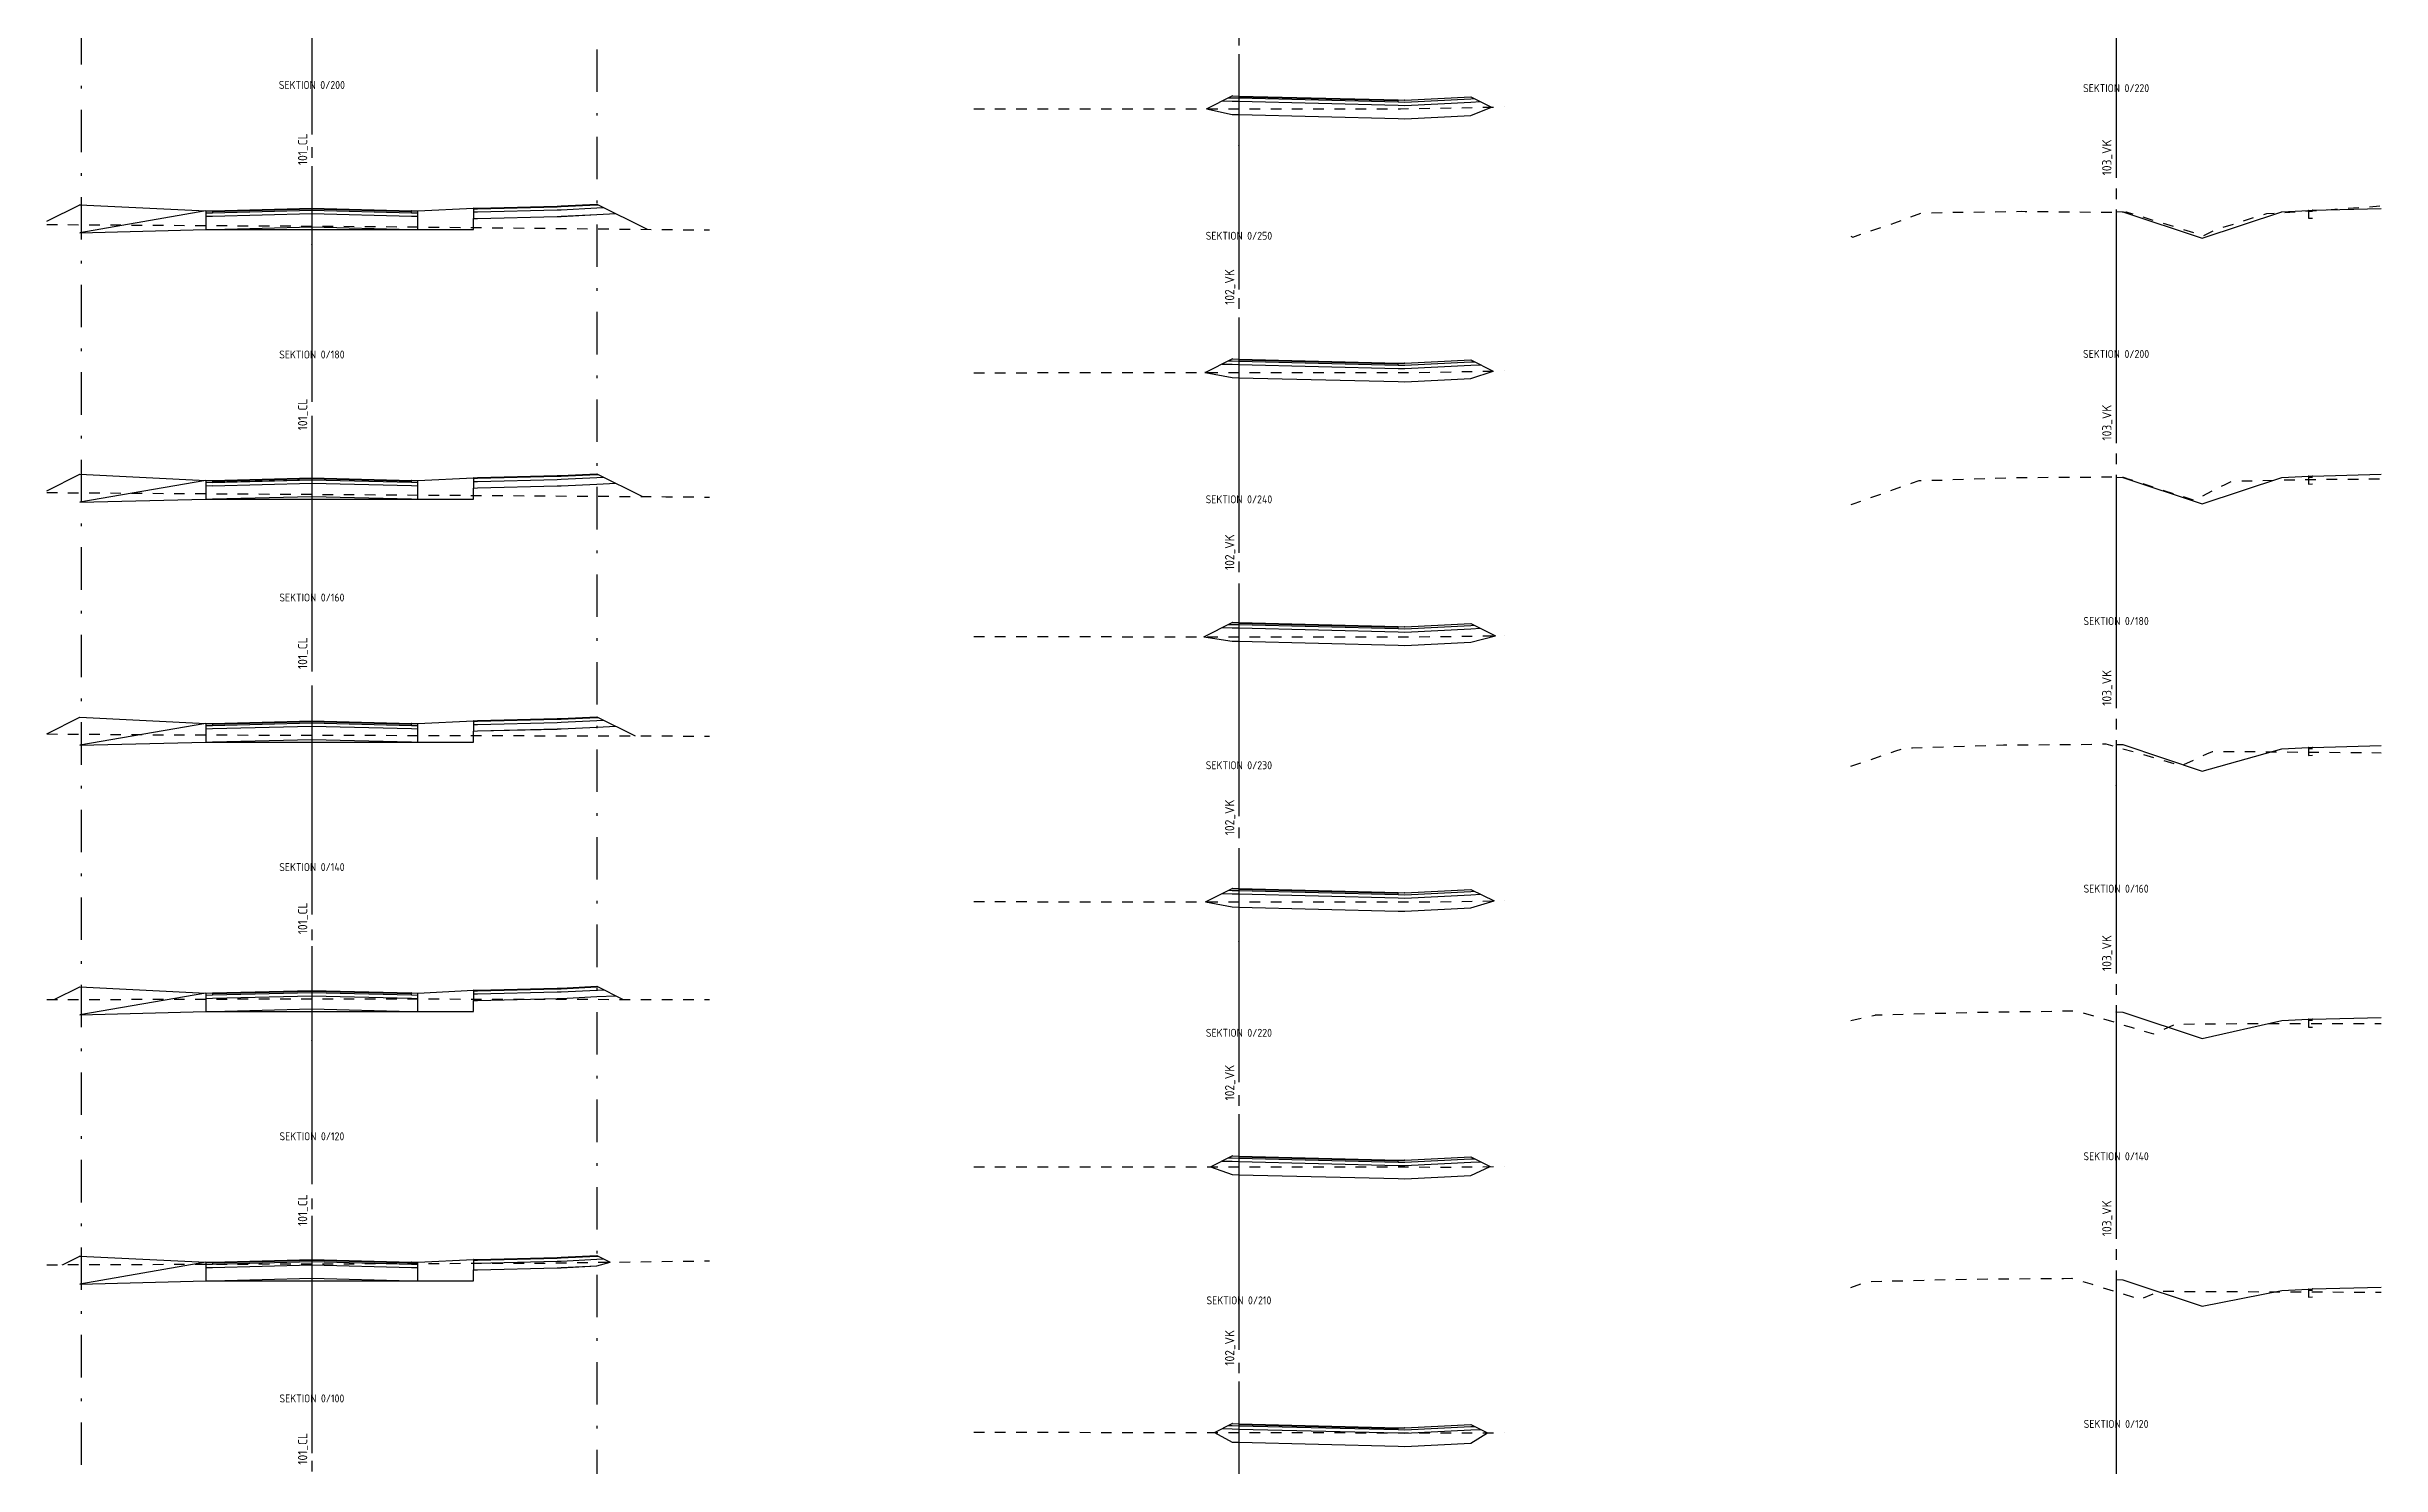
# Model space of a CAD drawing. Header units: metres. Extents: x 117388 to 118308, y 6148643 to 6149172.
# Drawn here: x 117653.2 to 117741.3, y 6148903.9 to 6148957.3 of the extents above; entities that cross this region are included whole.
import ezdxf
from ezdxf.enums import TextEntityAlignment as Align

# ---------------------------------------------------------------- set-up
doc = ezdxf.new("R2010")
doc.units = ezdxf.units.M
doc.header["$LTSCALE"] = 0.4
for name, pattern in [('CENTRUMLINJE', [27, 20, -3, 1, -3]), ('DASHDOT', [8, 4, -2, 0, -2]), ('DASHED_1', [2, 1, -1])]:
    doc.linetypes.add(name, pattern=pattern)
for name, color, linetype in [('05_FASTIGHGR', 7, 'DASHDOT'), ('M-37-CL', 1, 'CENTRUMLINJE'), ('M-37-CL_Txt', 1, 'CONTINUOUS'), ('M-37-Mark', 9, 'DASHED_1'), ('M-37-OB_B1', 4, 'CONTINUOUS'), ('M-37-OB_B2', 4, 'CONTINUOUS'), ('M-37-OB_Bi1', 4, 'CONTINUOUS'), ('M-37-OB_Bi2', 4, 'CONTINUOUS'), ('M-37-OB_F1', 4, 'CONTINUOUS'), ('M-37-OB_F2', 4, 'CONTINUOUS'), ('M-37-SektNr', 3, 'CONTINUOUS'), ('M-37-Vag-Overyta', 3, 'CONTINUOUS'), ('M-37-Vag-Slitlager', 4, 'CONTINUOUS'), ('Road_LayerForCsGenerator', 7, 'CONTINUOUS'), ('T19202X', 7, 'CONTINUOUS')]:
    doc.layers.add(name, color=color, linetype=linetype)
doc.layers.add('Non-PlotDot', color=7, linetype='CONTINUOUS', plot=False)
doc.styles.add('P_ISO_30', font='ISO', dxfattribs={"height": 3})

msp = doc.modelspace()

# ---------------------------------------------------------------- linework, layer by layer
at = {"layer": '05_FASTIGHGR'}
for p, q in [((117654.531, 6149060.573), (117654.531, 6148681.372)), ((117673.978, 6149059.547), (117673.978, 6148680.346))]:
    msp.add_line(p, q, dxfattribs=at)
at = {"layer": 'M-37-CL'}
for p, q in [((117698.198, 6148976.908), (117698.198, 6148953.908)), ((117663.238, 6148972.838), (117663.238, 6148949.838)), ((117731.277, 6148971.203), (117731.277, 6148948.203)), ((117698.198, 6148966.988), (117698.198, 6148943.988)), ((117663.238, 6148962.753), (117663.238, 6148939.753)), ((117731.277, 6148961.203), (117731.277, 6148938.203)), ((117698.198, 6148957.068), (117698.198, 6148934.068)), ((117663.238, 6148952.59), (117663.238, 6148929.59)), ((117731.277, 6148951.203), (117731.277, 6148928.203)), ((117698.198, 6148947.131), (117698.198, 6148924.131)), ((117663.238, 6148943.428), (117663.238, 6148920.428)), ((117731.277, 6148941.203), (117731.277, 6148918.203)), ((117698.198, 6148937.104), (117698.198, 6148914.104)), ((117663.238, 6148933.265), (117663.238, 6148910.265)), ((117731.277, 6148931.203), (117731.277, 6148908.203)), ((117698.198, 6148927.017), (117698.198, 6148904.017)), ((117663.238, 6148923.114), (117663.238, 6148900.114)), ((117731.277, 6148921.203), (117731.277, 6148898.203)), ((117698.198, 6148916.928), (117698.198, 6148893.928)), ((117663.238, 6148913.231), (117663.238, 6148890.231)), ((117731.277, 6148911.203), (117731.277, 6148888.203)), ((117698.198, 6148906.839), (117698.198, 6148883.839))]:
    msp.add_line(p, q, dxfattribs=at)
at = {"layer": 'M-37-Mark', "flags": 128}
for points in [[(117688.198, 6148955.005), (117688.723, 6148955.005), (117698.198, 6148955.007), (117704.289, 6148955.007), (117708.198, 6148955.075)], [(117721.277, 6148950.204), (117721.35, 6148950.171), (117721.553, 6148950.24), (117722.935, 6148950.708), (117723.946, 6148951.08), (117723.954, 6148951.08), (117724.187, 6148951.085), (117725.033, 6148951.101), (117727.455, 6148951.137), (117727.699, 6148951.141), (117727.85, 6148951.139), (117727.858, 6148951.139), (117731.277, 6148951.104), (117731.349, 6148951.104), (117731.66, 6148951.118), (117731.729, 6148951.098), (117734.565, 6148950.228), (117735.1, 6148950.472), (117736.958, 6148951.062), (117738.347, 6148951.134), (117739.52, 6148951.218), (117741.277, 6148951.347)], [(117653.238, 6148950.643), (117663.238, 6148950.582), (117665.801, 6148950.567), (117678.238, 6148950.438)], [(117688.198, 6148945.056), (117698.198, 6148945.059), (117698.655, 6148945.059), (117704.535, 6148945.06), (117707.547, 6148945.112), (117708.198, 6148945.121)], [(117721.277, 6148940.099), (117721.294, 6148940.091), (117721.362, 6148940.114), (117721.871, 6148940.29), (117723.559, 6148940.891), (117723.856, 6148940.987), (117724.209, 6148940.995), (117724.249, 6148940.996), (117724.488, 6148941.002), (117727.638, 6148941.106), (117727.802, 6148941.107), (117727.83, 6148941.107), (117729.822, 6148941.118), (117731.277, 6148941.126), (117731.425, 6148941.127), (117731.5, 6148941.127), (117731.547, 6148941.113), (117731.653, 6148941.079), (117731.679, 6148941.071), (117734.218, 6148940.249), (117734.362, 6148940.323), (117734.536, 6148940.414), (117735.388, 6148940.839), (117735.641, 6148940.965), (117736.06, 6148940.975), (117736.782, 6148940.992), (117738.516, 6148941.032), (117741.277, 6148941.053)], [(117653.238, 6148940.536), (117663.238, 6148940.47), (117670.692, 6148940.421), (117676.583, 6148940.381), (117678.238, 6148940.363)], [(117688.198, 6148935.107), (117688.568, 6148935.107), (117698.198, 6148935.099), (117704.769, 6148935.094), (117708.198, 6148935.142)], [(117653.238, 6148931.435), (117658.233, 6148931.4), (117663.238, 6148931.389), (117678.238, 6148931.355)], [(117721.277, 6148930.215), (117722.966, 6148930.793), (117723.248, 6148930.895), (117723.595, 6148930.908), (117726.519, 6148931.007), (117727.031, 6148931.024), (117729.361, 6148931.035), (117729.773, 6148931.037), (117730.891, 6148931.06), (117731.277, 6148930.952), (117732.179, 6148930.699), (117732.738, 6148930.533), (117733.736, 6148930.237), (117734.702, 6148930.684), (117734.906, 6148930.774), (117735.264, 6148930.774), (117735.436, 6148930.777), (117741.277, 6148930.726)], [(117688.198, 6148925.113), (117698.198, 6148925.104), (117704.983, 6148925.099), (117708.198, 6148925.144)], [(117653.238, 6148921.418), (117663.238, 6148921.451), (117663.738, 6148921.453), (117678.238, 6148921.419)], [(117721.277, 6148920.635), (117722.196, 6148920.831), (117722.204, 6148920.841), (117722.772, 6148920.855), (117725.961, 6148920.944), (117728.158, 6148920.97), (117729.765, 6148921.003), (117731.277, 6148920.548), (117731.845, 6148920.377), (117732.69, 6148920.125), (117733.484, 6148920.48), (117733.537, 6148920.51), (117733.551, 6148920.495), (117735.944, 6148920.512), (117741.277, 6148920.518)], [(117688.198, 6148915.117), (117698.198, 6148915.111), (117706.537, 6148915.106), (117708.198, 6148915.128)], [(117653.238, 6148911.422), (117663.238, 6148911.456), (117672.069, 6148911.486), (117678.238, 6148911.57)], [(117721.277, 6148910.562), (117721.883, 6148910.785), (117722.58, 6148910.805), (117722.586, 6148910.805), (117725.67, 6148910.879), (117729.292, 6148910.906), (117729.613, 6148910.909), (117730.374, 6148910.684), (117731.277, 6148910.403), (117732.175, 6148910.123), (117732.774, 6148910.36), (117732.963, 6148910.43), (117732.969, 6148910.421), (117741.277, 6148910.386)], [(117688.198, 6148905.108), (117698.198, 6148905.095), (117708.198, 6148905.083)]]:
    msp.add_lwpolyline(points, dxfattribs=at)
at = {"layer": 'M-37-OB_B1', "flags": 128}
for points in [[(117697.805, 6148955.422), (117697.948, 6148955.419), (117698.198, 6148955.413), (117704.198, 6148955.263), (117704.448, 6148955.256), (117705.698, 6148955.319), (117706.948, 6148955.381), (117707.084, 6148955.388)], [(117659.238, 6148951.153), (117659.238, 6148951.153), (117659.238, 6148951.078), (117659.488, 6148951.084), (117659.488, 6148951.084), (117663.238, 6148951.178), (117663.238, 6148951.178), (117666.988, 6148951.084), (117667.238, 6148951.078), (117667.238, 6148951.153), (117669.338, 6148951.258), (117669.338, 6148951.233), (117669.488, 6148951.237), (117672.488, 6148951.312), (117672.638, 6148951.316), (117673.988, 6148951.383), (117674.033, 6148951.385)], [(117731.277, 6148951.134), (117731.527, 6148951.127), (117734.527, 6148950.128), (117737.527, 6148951.127), (117738.527, 6148951.177), (117738.527, 6148950.877), (117738.677, 6148950.881)], [(117697.805, 6148945.502), (117697.948, 6148945.499), (117698.198, 6148945.493), (117704.198, 6148945.343), (117704.448, 6148945.336), (117705.698, 6148945.399), (117706.948, 6148945.461), (117707.084, 6148945.468)], [(117659.238, 6148940.99), (117659.238, 6148940.99), (117659.238, 6148940.915), (117659.488, 6148940.922), (117659.488, 6148940.921), (117663.238, 6148941.015), (117663.238, 6148941.015), (117666.988, 6148940.922), (117667.238, 6148940.915), (117667.238, 6148940.99), (117669.338, 6148941.095), (117669.338, 6148941.07), (117669.488, 6148941.074), (117672.488, 6148941.149), (117672.638, 6148941.153), (117673.988, 6148941.22), (117674.033, 6148941.223)], [(117731.277, 6148941.113), (117731.527, 6148941.106), (117734.527, 6148940.107), (117737.527, 6148941.106), (117738.527, 6148941.156), (117738.527, 6148940.856), (117738.677, 6148940.86)], [(117697.805, 6148935.566), (117697.948, 6148935.563), (117698.198, 6148935.556), (117704.198, 6148935.406), (117704.448, 6148935.4), (117705.698, 6148935.463), (117706.948, 6148935.525), (117707.084, 6148935.532)], [(117659.238, 6148931.828), (117659.238, 6148931.828), (117659.238, 6148931.753), (117659.488, 6148931.759), (117659.488, 6148931.759), (117663.238, 6148931.852), (117663.238, 6148931.853), (117666.988, 6148931.759), (117667.238, 6148931.753), (117667.238, 6148931.828), (117669.338, 6148931.933), (117669.338, 6148931.908), (117669.488, 6148931.911), (117672.488, 6148931.986), (117672.638, 6148931.99), (117673.988, 6148932.058), (117674.033, 6148932.06)], [(117731.277, 6148931.042), (117731.527, 6148931.036), (117734.527, 6148930.037), (117737.527, 6148930.876), (117738.527, 6148930.926), (117738.527, 6148930.626), (117738.677, 6148930.63)], [(117697.805, 6148925.539), (117697.948, 6148925.536), (117698.198, 6148925.529), (117704.198, 6148925.379), (117704.448, 6148925.373), (117705.698, 6148925.436), (117706.948, 6148925.498), (117707.084, 6148925.505)], [(117659.238, 6148921.665), (117659.238, 6148921.665), (117659.238, 6148921.59), (117659.488, 6148921.596), (117659.488, 6148921.596), (117663.238, 6148921.69), (117663.238, 6148921.69), (117666.988, 6148921.596), (117667.238, 6148921.59), (117667.238, 6148921.665), (117669.338, 6148921.77), (117669.338, 6148921.745), (117669.488, 6148921.749), (117672.488, 6148921.824), (117672.638, 6148921.827), (117673.988, 6148921.895), (117674.033, 6148921.897)], [(117731.277, 6148920.951), (117731.527, 6148920.945), (117734.527, 6148919.946), (117737.527, 6148920.626), (117738.527, 6148920.676), (117738.527, 6148920.376), (117738.677, 6148920.38)], [(117697.805, 6148915.451), (117697.948, 6148915.448), (117698.198, 6148915.442), (117704.198, 6148915.292), (117704.448, 6148915.285), (117705.698, 6148915.348), (117706.948, 6148915.41), (117707.084, 6148915.417)], [(117659.238, 6148911.514), (117659.238, 6148911.514), (117659.238, 6148911.439), (117659.488, 6148911.445), (117659.488, 6148911.445), (117663.238, 6148911.538), (117663.238, 6148911.539), (117666.988, 6148911.445), (117667.238, 6148911.439), (117667.238, 6148911.514), (117669.338, 6148911.619), (117669.338, 6148911.594), (117669.488, 6148911.597), (117672.488, 6148911.672), (117672.638, 6148911.676), (117673.988, 6148911.744), (117674.033, 6148911.746)], [(117731.277, 6148910.86), (117731.527, 6148910.854), (117734.527, 6148909.855), (117737.527, 6148910.455), (117738.527, 6148910.505), (117738.527, 6148910.205), (117738.677, 6148910.209)], [(117697.805, 6148905.363), (117697.948, 6148905.359), (117698.198, 6148905.353), (117704.198, 6148905.203), (117704.448, 6148905.197), (117705.698, 6148905.259), (117706.948, 6148905.322), (117707.084, 6148905.328)]]:
    msp.add_lwpolyline(points, dxfattribs=at)
at = {"layer": 'M-37-OB_B2', "flags": 128}
for points in [[(117697.567, 6148955.303), (117697.948, 6148955.294), (117698.198, 6148955.288), (117704.198, 6148955.138), (117704.448, 6148955.131), (117705.698, 6148955.194), (117706.948, 6148955.256), (117707.311, 6148955.275)], [(117659.238, 6148951.153), (117659.238, 6148951.153), (117659.238, 6148950.953), (117659.488, 6148950.959), (117659.488, 6148950.959), (117663.238, 6148951.053), (117663.238, 6148951.053), (117666.988, 6148950.959), (117667.238, 6148950.953), (117667.238, 6148951.153), (117669.338, 6148951.258), (117669.338, 6148951.118), (117669.488, 6148951.122), (117672.488, 6148951.197), (117672.638, 6148951.201), (117673.988, 6148951.268), (117674.242, 6148951.281)], [(117697.567, 6148945.383), (117697.948, 6148945.374), (117698.198, 6148945.368), (117704.198, 6148945.218), (117704.448, 6148945.211), (117705.698, 6148945.274), (117706.948, 6148945.336), (117707.311, 6148945.355)], [(117659.238, 6148940.99), (117659.238, 6148940.99), (117659.238, 6148940.79), (117659.488, 6148940.797), (117659.488, 6148940.796), (117663.238, 6148940.89), (117663.238, 6148940.89), (117666.988, 6148940.797), (117667.238, 6148940.79), (117667.238, 6148940.99), (117669.338, 6148941.095), (117669.338, 6148940.955), (117669.488, 6148940.959), (117672.488, 6148941.034), (117672.638, 6148941.038), (117673.988, 6148941.105), (117674.242, 6148941.118)], [(117697.567, 6148935.447), (117697.948, 6148935.438), (117698.198, 6148935.431), (117704.198, 6148935.281), (117704.448, 6148935.275), (117705.698, 6148935.338), (117706.948, 6148935.4), (117707.311, 6148935.418)], [(117659.238, 6148931.828), (117659.238, 6148931.828), (117659.238, 6148931.628), (117659.488, 6148931.634), (117659.488, 6148931.634), (117663.238, 6148931.727), (117663.238, 6148931.728), (117666.988, 6148931.634), (117667.238, 6148931.628), (117667.238, 6148931.828), (117669.338, 6148931.933), (117669.338, 6148931.793), (117669.488, 6148931.796), (117672.488, 6148931.871), (117672.638, 6148931.875), (117673.988, 6148931.943), (117674.242, 6148931.955)], [(117697.567, 6148925.42), (117697.948, 6148925.411), (117698.198, 6148925.404), (117704.198, 6148925.254), (117704.448, 6148925.248), (117705.698, 6148925.311), (117706.948, 6148925.373), (117707.311, 6148925.391)], [(117659.238, 6148921.665), (117659.238, 6148921.665), (117659.238, 6148921.465), (117659.488, 6148921.471), (117659.488, 6148921.471), (117663.238, 6148921.565), (117663.238, 6148921.565), (117666.988, 6148921.471), (117667.238, 6148921.465), (117667.238, 6148921.665), (117669.338, 6148921.77), (117669.338, 6148921.63), (117669.488, 6148921.634), (117672.488, 6148921.709), (117672.638, 6148921.712), (117673.988, 6148921.78), (117674.242, 6148921.793)], [(117697.567, 6148915.332), (117697.948, 6148915.323), (117698.198, 6148915.317), (117704.198, 6148915.167), (117704.448, 6148915.16), (117705.698, 6148915.223), (117706.948, 6148915.285), (117707.311, 6148915.303)], [(117659.238, 6148911.514), (117659.238, 6148911.514), (117659.238, 6148911.314), (117659.488, 6148911.32), (117659.488, 6148911.32), (117663.238, 6148911.413), (117663.238, 6148911.414), (117666.988, 6148911.32), (117667.238, 6148911.314), (117667.238, 6148911.514), (117669.338, 6148911.619), (117669.338, 6148911.479), (117669.488, 6148911.482), (117672.488, 6148911.557), (117672.638, 6148911.561), (117673.988, 6148911.629), (117674.242, 6148911.641)], [(117697.567, 6148905.244), (117697.948, 6148905.234), (117698.198, 6148905.228), (117704.198, 6148905.078), (117704.448, 6148905.072), (117705.698, 6148905.134), (117706.948, 6148905.197), (117707.311, 6148905.215)]]:
    msp.add_lwpolyline(points, dxfattribs=at)
at = {"layer": 'M-37-OB_Bi1', "flags": 128}
for points in [[(117698.198, 6148955.488), (117698.198, 6148955.413), (117704.198, 6148955.263), (117704.198, 6148955.338), (117704.448, 6148955.331), (117705.698, 6148955.394), (117706.948, 6148955.456), (117706.948, 6148955.456)], [(117659.238, 6148951.153), (117659.238, 6148951.153), (117659.488, 6148951.159), (117659.488, 6148951.084), (117663.238, 6148951.178), (117666.988, 6148951.084), (117666.988, 6148951.159), (117667.238, 6148951.153), (117669.338, 6148951.258), (117669.338, 6148951.233), (117669.488, 6148951.237), (117672.488, 6148951.312), (117672.638, 6148951.316), (117673.988, 6148951.383), (117674.033, 6148951.385)], [(117731.277, 6148951.134), (117731.527, 6148951.127), (117734.527, 6148950.128), (117737.527, 6148951.127), (117738.527, 6148951.177), (117738.527, 6148951.137), (117738.677, 6148951.141)], [(117698.198, 6148945.568), (117698.198, 6148945.493), (117704.198, 6148945.343), (117704.198, 6148945.418), (117704.448, 6148945.411), (117705.698, 6148945.474), (117706.948, 6148945.536), (117706.948, 6148945.536)], [(117659.238, 6148940.99), (117659.238, 6148940.99), (117659.488, 6148940.997), (117659.488, 6148940.922), (117663.238, 6148941.015), (117666.988, 6148940.922), (117666.988, 6148940.997), (117667.238, 6148940.99), (117669.338, 6148941.095), (117669.338, 6148941.07), (117669.488, 6148941.074), (117672.488, 6148941.149), (117672.638, 6148941.153), (117673.988, 6148941.22), (117674.033, 6148941.223)], [(117731.277, 6148941.113), (117731.527, 6148941.106), (117734.527, 6148940.107), (117737.527, 6148941.106), (117738.527, 6148941.156), (117738.527, 6148941.116), (117738.677, 6148941.12)], [(117698.198, 6148935.631), (117698.198, 6148935.556), (117704.198, 6148935.406), (117704.198, 6148935.481), (117704.448, 6148935.475), (117705.698, 6148935.538), (117706.948, 6148935.6), (117706.948, 6148935.6)], [(117659.238, 6148931.828), (117659.238, 6148931.828), (117659.488, 6148931.834), (117659.488, 6148931.759), (117663.238, 6148931.853), (117666.988, 6148931.759), (117666.988, 6148931.834), (117667.238, 6148931.828), (117669.338, 6148931.933), (117669.338, 6148931.908), (117669.488, 6148931.911), (117672.488, 6148931.986), (117672.638, 6148931.99), (117673.988, 6148932.058), (117674.033, 6148932.06)], [(117731.277, 6148931.042), (117731.527, 6148931.036), (117734.527, 6148930.037), (117737.527, 6148930.876), (117738.527, 6148930.926), (117738.527, 6148930.886), (117738.677, 6148930.89)], [(117698.198, 6148925.604), (117698.198, 6148925.529), (117704.198, 6148925.379), (117704.198, 6148925.454), (117704.448, 6148925.448), (117705.698, 6148925.511), (117706.948, 6148925.573), (117706.948, 6148925.573)], [(117659.238, 6148921.665), (117659.238, 6148921.665), (117659.488, 6148921.671), (117659.488, 6148921.596), (117663.238, 6148921.69), (117666.988, 6148921.596), (117666.988, 6148921.671), (117667.238, 6148921.665), (117669.338, 6148921.77), (117669.338, 6148921.745), (117669.488, 6148921.749), (117672.488, 6148921.824), (117672.638, 6148921.827), (117673.988, 6148921.895), (117674.033, 6148921.897)], [(117731.277, 6148920.951), (117731.527, 6148920.945), (117734.527, 6148919.946), (117737.527, 6148920.626), (117738.527, 6148920.676), (117738.527, 6148920.636), (117738.677, 6148920.64)], [(117698.198, 6148915.517), (117698.198, 6148915.442), (117704.198, 6148915.292), (117704.198, 6148915.367), (117704.448, 6148915.36), (117705.698, 6148915.423), (117706.948, 6148915.485), (117706.948, 6148915.485)], [(117659.238, 6148911.514), (117659.238, 6148911.514), (117659.488, 6148911.52), (117659.488, 6148911.445), (117663.238, 6148911.539), (117666.988, 6148911.445), (117666.988, 6148911.52), (117667.238, 6148911.514), (117669.338, 6148911.619), (117669.338, 6148911.594), (117669.488, 6148911.597), (117672.488, 6148911.672), (117672.638, 6148911.676), (117673.988, 6148911.744), (117674.033, 6148911.746)], [(117731.277, 6148910.86), (117731.527, 6148910.854), (117734.527, 6148909.855), (117737.527, 6148910.455), (117738.527, 6148910.505), (117738.527, 6148910.465), (117738.677, 6148910.469)], [(117698.198, 6148905.428), (117698.198, 6148905.353), (117704.198, 6148905.203), (117704.198, 6148905.278), (117704.448, 6148905.272), (117705.698, 6148905.334), (117706.948, 6148905.397), (117706.948, 6148905.397)]]:
    msp.add_lwpolyline(points, dxfattribs=at)
at = {"layer": 'M-37-OB_Bi2', "flags": 128}
for points in [[(117698.198, 6148955.488), (117698.198, 6148955.413), (117704.198, 6148955.263), (117704.198, 6148955.338), (117704.448, 6148955.331), (117705.698, 6148955.394), (117706.948, 6148955.456), (117706.948, 6148955.456)], [(117659.238, 6148951.153), (117659.238, 6148951.153), (117659.488, 6148951.159), (117659.488, 6148951.084), (117663.238, 6148951.178), (117666.988, 6148951.084), (117666.988, 6148951.159), (117667.238, 6148951.153), (117669.338, 6148951.258), (117669.338, 6148951.233), (117669.488, 6148951.237), (117672.488, 6148951.312), (117672.638, 6148951.316), (117673.988, 6148951.383), (117674.033, 6148951.385)], [(117731.277, 6148951.134), (117731.527, 6148951.127), (117734.527, 6148950.128), (117737.527, 6148951.127), (117738.527, 6148951.177), (117738.527, 6148951.137), (117738.677, 6148951.141)], [(117698.198, 6148945.568), (117698.198, 6148945.493), (117704.198, 6148945.343), (117704.198, 6148945.418), (117704.448, 6148945.411), (117705.698, 6148945.474), (117706.948, 6148945.536), (117706.948, 6148945.536)], [(117659.238, 6148940.99), (117659.238, 6148940.99), (117659.488, 6148940.997), (117659.488, 6148940.922), (117663.238, 6148941.015), (117666.988, 6148940.922), (117666.988, 6148940.997), (117667.238, 6148940.99), (117669.338, 6148941.095), (117669.338, 6148941.07), (117669.488, 6148941.074), (117672.488, 6148941.149), (117672.638, 6148941.153), (117673.988, 6148941.22), (117674.033, 6148941.223)], [(117731.277, 6148941.113), (117731.527, 6148941.106), (117734.527, 6148940.107), (117737.527, 6148941.106), (117738.527, 6148941.156), (117738.527, 6148941.116), (117738.677, 6148941.12)], [(117698.198, 6148935.631), (117698.198, 6148935.556), (117704.198, 6148935.406), (117704.198, 6148935.481), (117704.448, 6148935.475), (117705.698, 6148935.538), (117706.948, 6148935.6), (117706.948, 6148935.6)], [(117659.238, 6148931.828), (117659.238, 6148931.828), (117659.488, 6148931.834), (117659.488, 6148931.759), (117663.238, 6148931.853), (117666.988, 6148931.759), (117666.988, 6148931.834), (117667.238, 6148931.828), (117669.338, 6148931.933), (117669.338, 6148931.908), (117669.488, 6148931.911), (117672.488, 6148931.986), (117672.638, 6148931.99), (117673.988, 6148932.058), (117674.033, 6148932.06)], [(117731.277, 6148931.042), (117731.527, 6148931.036), (117734.527, 6148930.037), (117737.527, 6148930.876), (117738.527, 6148930.926), (117738.527, 6148930.886), (117738.677, 6148930.89)], [(117698.198, 6148925.604), (117698.198, 6148925.529), (117704.198, 6148925.379), (117704.198, 6148925.454), (117704.448, 6148925.448), (117705.698, 6148925.511), (117706.948, 6148925.573), (117706.948, 6148925.573)], [(117659.238, 6148921.665), (117659.238, 6148921.665), (117659.488, 6148921.671), (117659.488, 6148921.596), (117663.238, 6148921.69), (117666.988, 6148921.596), (117666.988, 6148921.671), (117667.238, 6148921.665), (117669.338, 6148921.77), (117669.338, 6148921.745), (117669.488, 6148921.749), (117672.488, 6148921.824), (117672.638, 6148921.827), (117673.988, 6148921.895), (117674.033, 6148921.897)], [(117731.277, 6148920.951), (117731.527, 6148920.945), (117734.527, 6148919.946), (117737.527, 6148920.626), (117738.527, 6148920.676), (117738.527, 6148920.636), (117738.677, 6148920.64)], [(117698.198, 6148915.517), (117698.198, 6148915.442), (117704.198, 6148915.292), (117704.198, 6148915.367), (117704.448, 6148915.36), (117705.698, 6148915.423), (117706.948, 6148915.485), (117706.948, 6148915.485)], [(117659.238, 6148911.514), (117659.238, 6148911.514), (117659.488, 6148911.52), (117659.488, 6148911.445), (117663.238, 6148911.539), (117666.988, 6148911.445), (117666.988, 6148911.52), (117667.238, 6148911.514), (117669.338, 6148911.619), (117669.338, 6148911.594), (117669.488, 6148911.597), (117672.488, 6148911.672), (117672.638, 6148911.676), (117673.988, 6148911.744), (117674.033, 6148911.746)], [(117731.277, 6148910.86), (117731.527, 6148910.854), (117734.527, 6148909.855), (117737.527, 6148910.455), (117738.527, 6148910.505), (117738.527, 6148910.465), (117738.677, 6148910.469)], [(117698.198, 6148905.428), (117698.198, 6148905.353), (117704.198, 6148905.203), (117704.198, 6148905.278), (117704.448, 6148905.272), (117705.698, 6148905.334), (117706.948, 6148905.397), (117706.948, 6148905.397)]]:
    msp.add_lwpolyline(points, dxfattribs=at)
at = {"layer": 'M-37-OB_F1', "flags": 128}
for points in [[(117696.974, 6148955.007), (117697.948, 6148954.794), (117698.198, 6148954.788), (117704.198, 6148954.638), (117704.448, 6148954.631), (117705.698, 6148954.694), (117706.948, 6148954.756), (117707.726, 6148955.067)], [(117659.238, 6148951.153), (117659.238, 6148951.153), (117659.238, 6148950.453), (117659.488, 6148950.459), (117659.488, 6148950.459), (117663.238, 6148950.553), (117663.238, 6148950.553), (117666.988, 6148950.459), (117667.238, 6148950.453), (117667.238, 6148951.153), (117669.338, 6148951.258), (117669.338, 6148950.868), (117669.488, 6148950.872), (117672.488, 6148950.947), (117672.638, 6148950.951), (117673.988, 6148951.018), (117674.697, 6148951.053)], [(117696.918, 6148945.059), (117697.948, 6148944.874), (117698.198, 6148944.868), (117704.198, 6148944.718), (117704.448, 6148944.711), (117705.698, 6148944.774), (117706.948, 6148944.836), (117707.789, 6148945.116)], [(117659.238, 6148940.99), (117659.238, 6148940.99), (117659.238, 6148940.29), (117659.488, 6148940.297), (117659.488, 6148940.296), (117663.238, 6148940.39), (117663.238, 6148940.39), (117666.988, 6148940.297), (117667.238, 6148940.29), (117667.238, 6148940.99), (117669.338, 6148941.095), (117669.338, 6148940.705), (117669.488, 6148940.709), (117672.488, 6148940.784), (117672.638, 6148940.788), (117673.988, 6148940.855), (117674.697, 6148940.891)], [(117696.873, 6148935.1), (117697.948, 6148934.938), (117698.198, 6148934.931), (117704.198, 6148934.781), (117704.448, 6148934.775), (117705.698, 6148934.838), (117706.948, 6148934.9), (117707.873, 6148935.137)], [(117659.238, 6148931.828), (117659.238, 6148931.828), (117659.238, 6148931.128), (117659.488, 6148931.134), (117659.488, 6148931.134), (117663.238, 6148931.227), (117663.238, 6148931.228), (117666.988, 6148931.134), (117667.238, 6148931.128), (117667.238, 6148931.828), (117669.338, 6148931.933), (117669.338, 6148931.543), (117669.488, 6148931.546), (117672.488, 6148931.621), (117672.638, 6148931.625), (117673.988, 6148931.693), (117674.697, 6148931.728)], [(117696.937, 6148925.105), (117697.948, 6148924.911), (117698.198, 6148924.904), (117704.198, 6148924.754), (117704.448, 6148924.748), (117705.698, 6148924.811), (117706.948, 6148924.873), (117707.817, 6148925.139)], [(117659.238, 6148921.665), (117659.238, 6148921.665), (117659.238, 6148920.965), (117659.488, 6148920.971), (117659.488, 6148920.971), (117663.238, 6148921.065), (117663.238, 6148921.065), (117666.988, 6148920.971), (117667.238, 6148920.965), (117667.238, 6148921.665), (117669.338, 6148921.77), (117669.338, 6148921.38), (117669.488, 6148921.384), (117672.488, 6148921.459), (117672.638, 6148921.462), (117673.988, 6148921.53), (117674.697, 6148921.565)], [(117697.126, 6148915.112), (117697.948, 6148914.823), (117698.198, 6148914.817), (117704.198, 6148914.667), (117704.448, 6148914.66), (117705.698, 6148914.723), (117706.948, 6148914.785), (117707.676, 6148915.121)], [(117659.238, 6148911.514), (117659.238, 6148911.514), (117659.238, 6148910.814), (117659.488, 6148910.82), (117659.488, 6148910.82), (117663.238, 6148910.913), (117663.238, 6148910.914), (117666.988, 6148910.82), (117667.238, 6148910.814), (117667.238, 6148911.514), (117669.338, 6148911.619), (117669.338, 6148911.229), (117669.488, 6148911.232), (117672.488, 6148911.307), (117672.638, 6148911.311), (117673.988, 6148911.379), (117673.988, 6148911.379), (117674.488, 6148911.519)], [(117697.272, 6148905.097), (117697.948, 6148904.734), (117698.198, 6148904.728), (117704.198, 6148904.578), (117704.448, 6148904.572), (117705.698, 6148904.634), (117706.948, 6148904.697), (117707.574, 6148905.083)]]:
    msp.add_lwpolyline(points, dxfattribs=at)
at = {"layer": 'M-37-OB_F2', "flags": 128}
for points in [[(117696.974, 6148955.007), (117697.948, 6148954.794), (117698.198, 6148954.788), (117704.198, 6148954.638), (117704.448, 6148954.631), (117705.698, 6148954.694), (117706.948, 6148954.756), (117707.726, 6148955.067)], [(117659.238, 6148951.154), (117654.488, 6148950.334), (117659.238, 6148950.453), (117659.488, 6148950.453), (117663.238, 6148950.453), (117666.988, 6148950.453), (117667.238, 6148950.453), (117669.338, 6148950.453), (117669.338, 6148950.859), (117669.338, 6148950.869), (117669.488, 6148950.873), (117672.488, 6148950.948), (117672.638, 6148950.952), (117673.988, 6148951.019), (117674.697, 6148951.054)], [(117696.918, 6148945.059), (117697.948, 6148944.874), (117698.198, 6148944.868), (117704.198, 6148944.718), (117704.448, 6148944.711), (117705.698, 6148944.774), (117706.948, 6148944.836), (117707.789, 6148945.116)], [(117659.238, 6148940.991), (117654.488, 6148940.171), (117659.238, 6148940.29), (117659.488, 6148940.29), (117663.238, 6148940.29), (117666.988, 6148940.29), (117667.238, 6148940.29), (117669.338, 6148940.29), (117669.338, 6148940.696), (117669.338, 6148940.706), (117669.488, 6148940.71), (117672.488, 6148940.785), (117672.638, 6148940.789), (117673.988, 6148940.856), (117674.697, 6148940.892)], [(117696.873, 6148935.1), (117697.948, 6148934.938), (117698.198, 6148934.931), (117704.198, 6148934.781), (117704.448, 6148934.775), (117705.698, 6148934.838), (117706.948, 6148934.9), (117707.873, 6148935.137)], [(117659.238, 6148931.829), (117654.488, 6148931.008), (117659.238, 6148931.127), (117659.488, 6148931.127), (117663.238, 6148931.127), (117666.988, 6148931.127), (117667.238, 6148931.127), (117669.338, 6148931.127), (117669.338, 6148931.534), (117669.338, 6148931.544), (117669.488, 6148931.547), (117672.488, 6148931.622), (117672.638, 6148931.626), (117673.988, 6148931.694), (117674.697, 6148931.729)], [(117696.937, 6148925.105), (117697.948, 6148924.911), (117698.198, 6148924.904), (117704.198, 6148924.754), (117704.448, 6148924.748), (117705.698, 6148924.811), (117706.948, 6148924.873), (117707.817, 6148925.139)], [(117659.238, 6148921.666), (117654.488, 6148920.846), (117659.238, 6148920.965), (117659.488, 6148920.965), (117663.238, 6148920.965), (117666.988, 6148920.965), (117667.238, 6148920.965), (117669.338, 6148920.965), (117669.338, 6148921.371), (117669.338, 6148921.381), (117669.488, 6148921.385), (117672.488, 6148921.46), (117672.638, 6148921.463), (117673.988, 6148921.531), (117674.697, 6148921.566)], [(117697.126, 6148915.112), (117697.948, 6148914.823), (117698.198, 6148914.817), (117704.198, 6148914.667), (117704.448, 6148914.66), (117705.698, 6148914.723), (117706.948, 6148914.785), (117707.676, 6148915.121)], [(117659.238, 6148911.515), (117654.488, 6148910.694), (117659.238, 6148910.813), (117659.488, 6148910.813), (117663.238, 6148910.813), (117666.988, 6148910.813), (117667.238, 6148910.813), (117669.338, 6148910.813), (117669.338, 6148911.22), (117669.338, 6148911.23), (117669.488, 6148911.233), (117672.488, 6148911.308), (117672.638, 6148911.312), (117673.988, 6148911.38), (117674.488, 6148911.52)], [(117697.272, 6148905.097), (117697.948, 6148904.734), (117698.198, 6148904.728), (117704.198, 6148904.578), (117704.448, 6148904.572), (117705.698, 6148904.634), (117706.948, 6148904.697), (117707.574, 6148905.083)]]:
    msp.add_lwpolyline(points, dxfattribs=at)
at = {"layer": 'M-37-Vag-Overyta', "flags": 128}
for points in [[(117696.974, 6148955.007), (117697.948, 6148955.494), (117698.198, 6148955.488), (117704.198, 6148955.338), (117704.448, 6148955.331), (117705.698, 6148955.394), (117706.948, 6148955.456), (117707.726, 6148955.067)], [(117653.238, 6148950.766), (117654.488, 6148951.391), (117659.238, 6148951.153), (117659.488, 6148951.159), (117663.238, 6148951.253), (117666.988, 6148951.159), (117667.238, 6148951.153), (117669.338, 6148951.258), (117669.488, 6148951.262), (117672.488, 6148951.337), (117672.638, 6148951.341), (117673.988, 6148951.408), (117675.879, 6148950.462)], [(117731.275, 6148951.134), (117731.276, 6148951.133), (117731.277, 6148951.134), (117731.527, 6148951.127), (117734.527, 6148950.128), (117737.527, 6148951.127), (117738.527, 6148951.177), (117738.677, 6148951.181), (117741.277, 6148951.246)], [(117696.918, 6148945.059), (117697.948, 6148945.574), (117698.198, 6148945.568), (117704.198, 6148945.418), (117704.448, 6148945.411), (117705.698, 6148945.474), (117706.948, 6148945.536), (117707.789, 6148945.116)], [(117653.238, 6148940.603), (117654.488, 6148941.228), (117659.238, 6148940.99), (117659.488, 6148940.997), (117663.238, 6148941.09), (117666.988, 6148940.997), (117667.238, 6148940.99), (117669.338, 6148941.095), (117669.488, 6148941.099), (117672.488, 6148941.174), (117672.638, 6148941.178), (117673.988, 6148941.245), (117675.705, 6148940.387)], [(117731.275, 6148941.113), (117731.276, 6148941.112), (117731.277, 6148941.113), (117731.527, 6148941.106), (117734.527, 6148940.107), (117737.527, 6148941.106), (117738.527, 6148941.156), (117738.677, 6148941.16), (117741.277, 6148941.225)], [(117696.873, 6148935.1), (117697.948, 6148935.638), (117698.198, 6148935.631), (117704.198, 6148935.481), (117704.448, 6148935.475), (117705.698, 6148935.538), (117706.948, 6148935.6), (117707.873, 6148935.137)], [(117653.238, 6148931.44), (117654.488, 6148932.065), (117659.238, 6148931.828), (117659.488, 6148931.834), (117663.238, 6148931.928), (117666.988, 6148931.834), (117667.238, 6148931.828), (117669.338, 6148931.933), (117669.488, 6148931.936), (117672.488, 6148932.011), (117672.638, 6148932.015), (117673.988, 6148932.083), (117675.431, 6148931.361)], [(117731.275, 6148931.042), (117731.276, 6148931.042), (117731.277, 6148931.042), (117731.527, 6148931.036), (117734.527, 6148930.037), (117737.527, 6148930.876), (117738.527, 6148930.926), (117738.677, 6148930.93), (117741.277, 6148930.995)], [(117696.937, 6148925.105), (117697.948, 6148925.611), (117698.198, 6148925.604), (117704.198, 6148925.454), (117704.448, 6148925.448), (117705.698, 6148925.511), (117706.948, 6148925.573), (117707.817, 6148925.139)], [(117653.52, 6148921.419), (117654.488, 6148921.902), (117659.238, 6148921.665), (117659.488, 6148921.671), (117663.238, 6148921.765), (117666.988, 6148921.671), (117667.238, 6148921.665), (117669.338, 6148921.77), (117669.488, 6148921.774), (117672.488, 6148921.849), (117672.638, 6148921.852), (117673.988, 6148921.92), (117674.974, 6148921.427)], [(117731.275, 6148920.951), (117731.276, 6148920.951), (117731.277, 6148920.951), (117731.527, 6148920.945), (117734.527, 6148919.946), (117737.527, 6148920.626), (117738.527, 6148920.676), (117738.677, 6148920.68), (117741.277, 6148920.745)], [(117697.126, 6148915.112), (117697.948, 6148915.523), (117698.198, 6148915.517), (117704.198, 6148915.367), (117704.448, 6148915.36), (117705.698, 6148915.423), (117706.948, 6148915.485), (117707.676, 6148915.121)], [(117653.833, 6148911.424), (117654.488, 6148911.751), (117659.238, 6148911.514), (117659.488, 6148911.52), (117663.238, 6148911.614), (117666.988, 6148911.52), (117667.238, 6148911.514), (117669.338, 6148911.619), (117669.488, 6148911.622), (117672.488, 6148911.697), (117672.638, 6148911.701), (117673.988, 6148911.769), (117674.488, 6148911.519)], [(117731.275, 6148910.86), (117731.276, 6148910.86), (117731.277, 6148910.86), (117731.527, 6148910.854), (117734.527, 6148909.855), (117737.527, 6148910.455), (117738.527, 6148910.505), (117738.677, 6148910.509), (117741.277, 6148910.574)], [(117697.272, 6148905.097), (117697.948, 6148905.434), (117698.198, 6148905.428), (117704.198, 6148905.278), (117704.448, 6148905.272), (117705.698, 6148905.334), (117706.948, 6148905.397), (117707.574, 6148905.083)]]:
    msp.add_lwpolyline(points, dxfattribs=at)
at = {"layer": 'M-37-Vag-Slitlager', "flags": 128}
for points in [[(117698.198, 6148955.488), (117698.198, 6148955.463), (117704.198, 6148955.313), (117704.198, 6148955.338), (117704.448, 6148955.331), (117705.698, 6148955.394), (117706.948, 6148955.456), (117706.948, 6148955.456)], [(117659.238, 6148951.153), (117659.238, 6148951.153), (117659.488, 6148951.159), (117659.488, 6148951.134), (117663.238, 6148951.228), (117666.988, 6148951.134), (117666.988, 6148951.159), (117667.238, 6148951.153), (117669.338, 6148951.258), (117669.338, 6148951.233), (117669.488, 6148951.237), (117672.488, 6148951.312), (117672.638, 6148951.316), (117673.988, 6148951.383), (117674.033, 6148951.385)], [(117731.277, 6148951.134), (117731.527, 6148951.127), (117734.527, 6148950.128), (117737.527, 6148951.127), (117738.527, 6148951.177), (117738.527, 6148951.137), (117738.677, 6148951.141)], [(117698.198, 6148945.568), (117698.198, 6148945.543), (117704.198, 6148945.393), (117704.198, 6148945.418), (117704.448, 6148945.411), (117705.698, 6148945.474), (117706.948, 6148945.536), (117706.948, 6148945.536)], [(117659.238, 6148940.99), (117659.238, 6148940.99), (117659.488, 6148940.997), (117659.488, 6148940.972), (117663.238, 6148941.065), (117666.988, 6148940.972), (117666.988, 6148940.997), (117667.238, 6148940.99), (117669.338, 6148941.095), (117669.338, 6148941.07), (117669.488, 6148941.074), (117672.488, 6148941.149), (117672.638, 6148941.153), (117673.988, 6148941.22), (117674.033, 6148941.223)], [(117731.277, 6148941.113), (117731.527, 6148941.106), (117734.527, 6148940.107), (117737.527, 6148941.106), (117738.527, 6148941.156), (117738.527, 6148941.116), (117738.677, 6148941.12)], [(117698.198, 6148935.631), (117698.198, 6148935.606), (117704.198, 6148935.456), (117704.198, 6148935.481), (117704.448, 6148935.475), (117705.698, 6148935.538), (117706.948, 6148935.6), (117706.948, 6148935.6)], [(117659.238, 6148931.828), (117659.238, 6148931.828), (117659.488, 6148931.834), (117659.488, 6148931.809), (117663.238, 6148931.903), (117666.988, 6148931.809), (117666.988, 6148931.834), (117667.238, 6148931.828), (117669.338, 6148931.933), (117669.338, 6148931.908), (117669.488, 6148931.911), (117672.488, 6148931.986), (117672.638, 6148931.99), (117673.988, 6148932.058), (117674.033, 6148932.06)], [(117731.277, 6148931.042), (117731.527, 6148931.036), (117734.527, 6148930.037), (117737.527, 6148930.876), (117738.527, 6148930.926), (117738.527, 6148930.886), (117738.677, 6148930.89)], [(117698.198, 6148925.604), (117698.198, 6148925.579), (117704.198, 6148925.429), (117704.198, 6148925.454), (117704.448, 6148925.448), (117705.698, 6148925.511), (117706.948, 6148925.573), (117706.948, 6148925.573)], [(117659.238, 6148921.665), (117659.238, 6148921.665), (117659.488, 6148921.671), (117659.488, 6148921.646), (117663.238, 6148921.74), (117666.988, 6148921.646), (117666.988, 6148921.671), (117667.238, 6148921.665), (117669.338, 6148921.77), (117669.338, 6148921.745), (117669.488, 6148921.749), (117672.488, 6148921.824), (117672.638, 6148921.827), (117673.988, 6148921.895), (117674.033, 6148921.897)], [(117731.277, 6148920.951), (117731.527, 6148920.945), (117734.527, 6148919.946), (117737.527, 6148920.626), (117738.527, 6148920.676), (117738.527, 6148920.636), (117738.677, 6148920.64)], [(117698.198, 6148915.517), (117698.198, 6148915.492), (117704.198, 6148915.342), (117704.198, 6148915.367), (117704.448, 6148915.36), (117705.698, 6148915.423), (117706.948, 6148915.485), (117706.948, 6148915.485)], [(117659.238, 6148911.514), (117659.238, 6148911.514), (117659.488, 6148911.52), (117659.488, 6148911.495), (117663.238, 6148911.589), (117666.988, 6148911.495), (117666.988, 6148911.52), (117667.238, 6148911.514), (117669.338, 6148911.619), (117669.338, 6148911.594), (117669.488, 6148911.597), (117672.488, 6148911.672), (117672.638, 6148911.676), (117673.988, 6148911.744), (117674.033, 6148911.746)], [(117731.277, 6148910.86), (117731.527, 6148910.854), (117734.527, 6148909.855), (117737.527, 6148910.455), (117738.527, 6148910.505), (117738.527, 6148910.465), (117738.677, 6148910.469)], [(117698.198, 6148905.428), (117698.198, 6148905.403), (117704.198, 6148905.253), (117704.198, 6148905.278), (117704.448, 6148905.272), (117705.698, 6148905.334), (117706.948, 6148905.397), (117706.948, 6148905.397)]]:
    msp.add_lwpolyline(points, dxfattribs=at)
at = {"layer": 'Non-PlotDot'}
for centre in [(117696.974, 6148955.007), (117697.948, 6148955.494), (117698.198, 6148955.488), (117704.198, 6148955.338), (117704.448, 6148955.331), (117705.698, 6148955.394), (117706.948, 6148955.456), (117707.726, 6148955.067), (117654.488, 6148951.391), (117672.488, 6148951.337), (117672.638, 6148951.341), (117673.988, 6148951.408), (117653.238, 6148950.766), (117659.238, 6148951.153), (117659.488, 6148951.159), (117663.238, 6148951.253), (117666.988, 6148951.159), (117667.238, 6148951.153), (117669.338, 6148951.258), (117669.488, 6148951.262), (117675.879, 6148950.462), (117731.275, 6148951.134), (117731.276, 6148951.133), (117731.277, 6148951.134), (117731.527, 6148951.127), (117737.527, 6148951.127), (117738.527, 6148951.177), (117738.677, 6148951.181), (117741.277, 6148951.246), (117734.527, 6148950.128), (117697.948, 6148945.574), (117698.198, 6148945.568), (117704.198, 6148945.418), (117704.448, 6148945.411), (117705.698, 6148945.474), (117706.948, 6148945.536), (117707.789, 6148945.116), (117696.918, 6148945.059), (117654.488, 6148941.228), (117659.238, 6148940.99), (117659.488, 6148940.997), (117663.238, 6148941.09), (117666.988, 6148940.997), (117667.238, 6148940.99), (117669.338, 6148941.095), (117669.488, 6148941.099), (117672.488, 6148941.174), (117672.638, 6148941.178), (117673.988, 6148941.245), (117731.275, 6148941.113), (117731.276, 6148941.112), (117731.277, 6148941.113), (117731.527, 6148941.106), (117737.527, 6148941.106), (117738.527, 6148941.156), (117738.677, 6148941.16), (117741.277, 6148941.225), (117653.238, 6148940.603), (117675.705, 6148940.387), (117734.527, 6148940.107), (117697.948, 6148935.638), (117698.198, 6148935.631), (117704.198, 6148935.481), (117704.448, 6148935.475), (117705.698, 6148935.538), (117706.948, 6148935.6), (117696.873, 6148935.1), (117707.873, 6148935.137), (117654.488, 6148932.065), (117663.238, 6148931.928), (117669.338, 6148931.933), (117669.488, 6148931.936), (117672.488, 6148932.011), (117672.638, 6148932.015), (117673.988, 6148932.083), (117653.238, 6148931.44), (117659.238, 6148931.828), (117659.488, 6148931.834), (117666.988, 6148931.834), (117667.238, 6148931.828), (117675.431, 6148931.361), (117731.275, 6148931.042), (117731.276, 6148931.042), (117731.277, 6148931.042), (117731.527, 6148931.036), (117737.527, 6148930.876), (117738.527, 6148930.926), (117738.677, 6148930.93), (117741.277, 6148930.995), (117734.527, 6148930.037), (117696.937, 6148925.105), (117697.948, 6148925.611), (117698.198, 6148925.604), (117704.198, 6148925.454), (117704.448, 6148925.448), (117705.698, 6148925.511), (117706.948, 6148925.573), (117707.817, 6148925.139), (117653.52, 6148921.419), (117654.488, 6148921.902), (117659.238, 6148921.665), (117659.488, 6148921.671), (117663.238, 6148921.765), (117666.988, 6148921.671), (117667.238, 6148921.665), (117669.338, 6148921.77), (117669.488, 6148921.774), (117672.488, 6148921.849), (117672.638, 6148921.852), (117673.988, 6148921.92), (117674.974, 6148921.427), (117731.275, 6148920.951), (117731.276, 6148920.951), (117731.277, 6148920.951), (117731.527, 6148920.945), (117737.527, 6148920.626), (117738.527, 6148920.676), (117738.677, 6148920.68), (117741.277, 6148920.745), (117734.527, 6148919.946), (117697.948, 6148915.523), (117698.198, 6148915.517), (117704.198, 6148915.367), (117704.448, 6148915.36), (117705.698, 6148915.423), (117706.948, 6148915.485), (117697.126, 6148915.112), (117707.676, 6148915.121), (117654.488, 6148911.751), (117672.488, 6148911.697), (117672.638, 6148911.701), (117673.988, 6148911.769), (117653.833, 6148911.424), (117659.238, 6148911.514), (117659.488, 6148911.52), (117663.238, 6148911.614), (117666.988, 6148911.52), (117667.238, 6148911.514), (117669.338, 6148911.619), (117669.488, 6148911.622), (117674.488, 6148911.519), (117731.275, 6148910.86), (117731.276, 6148910.86), (117731.277, 6148910.86), (117731.527, 6148910.854), (117737.527, 6148910.455), (117738.527, 6148910.505), (117738.677, 6148910.509), (117741.277, 6148910.574), (117734.527, 6148909.855), (117697.272, 6148905.097), (117697.948, 6148905.434), (117698.198, 6148905.428), (117704.198, 6148905.278), (117704.448, 6148905.272), (117705.698, 6148905.334), (117706.948, 6148905.397), (117707.574, 6148905.083)]:
    msp.add_circle(centre, 0.001, dxfattribs=at)
at = {"layer": 'Road_LayerForCsGenerator'}
for centre in [(117698.198, 6148953.615), (117663.238, 6148949.883), (117731.277, 6148949.497), (117698.198, 6148943.615), (117663.238, 6148939.883), (117731.277, 6148939.497), (117698.198, 6148933.615), (117663.238, 6148929.883), (117731.277, 6148929.497), (117698.198, 6148923.615), (117663.238, 6148919.883), (117731.277, 6148919.497), (117698.198, 6148913.615), (117663.238, 6148909.883), (117731.277, 6148909.497)]:
    msp.add_circle(centre, 0.001, dxfattribs=at)
at = {"layer": 'T19202X', "color": 7}
for centre in [(117698.198, 6148953.615), (117663.238, 6148949.883), (117731.277, 6148949.497), (117698.198, 6148943.615), (117663.238, 6148939.883), (117731.277, 6148939.497), (117698.198, 6148933.615), (117663.238, 6148929.883), (117731.277, 6148929.497), (117698.198, 6148923.615), (117663.238, 6148919.883), (117731.277, 6148919.497), (117698.198, 6148913.615), (117663.238, 6148909.883), (117731.277, 6148909.497)]:
    msp.add_circle(centre, 0.001, dxfattribs=at)

# ---------------------------------------------------------------- texts
at = {"layer": 'M-37-CL_Txt', "style": 'P_ISO_30'}
for s, p in [('101_CL', (117662.888, 6148952.883)), ('103_VK', (117730.927, 6148952.497)), ('102_VK', (117697.848, 6148947.615)), ('101_CL', (117662.888, 6148942.883)), ('103_VK', (117730.927, 6148942.497)), ('102_VK', (117697.848, 6148937.615)), ('101_CL', (117662.888, 6148933.883)), ('103_VK', (117730.927, 6148932.497)), ('102_VK', (117697.848, 6148927.615)), ('101_CL', (117662.888, 6148923.883)), ('103_VK', (117730.927, 6148922.497)), ('102_VK', (117697.848, 6148917.615)), ('101_CL', (117662.888, 6148912.883)), ('103_VK', (117730.927, 6148912.497)), ('102_VK', (117697.848, 6148907.615)), ('101_CL', (117662.888, 6148903.883))]:
    msp.add_text(s, height=0.35, rotation=90.01167, dxfattribs=at).set_placement(p, align=Align.MIDDLE_LEFT)
at = {"layer": 'M-37-SektNr', "style": 'P_ISO_30'}
for s, p in [('SEKTION 0/200', (117663.238, 6148955.753)), ('SEKTION 0/220', (117731.277, 6148955.634)), ('SEKTION 0/250', (117698.198, 6148950.068)), ('SEKTION 0/180', (117663.238, 6148945.59)), ('SEKTION 0/200', (117731.277, 6148945.613)), ('SEKTION 0/240', (117698.198, 6148940.131)), ('SEKTION 0/160', (117663.238, 6148936.428)), ('SEKTION 0/180', (117731.277, 6148935.542)), ('SEKTION 0/230', (117698.198, 6148930.104)), ('SEKTION 0/140', (117663.238, 6148926.265)), ('SEKTION 0/160', (117731.277, 6148925.451)), ('SEKTION 0/220', (117698.198, 6148920.017)), ('SEKTION 0/120', (117663.238, 6148916.114)), ('SEKTION 0/140', (117731.277, 6148915.36)), ('SEKTION 0/210', (117698.198, 6148909.928)), ('SEKTION 0/100', (117663.238, 6148906.231)), ('SEKTION 0/120', (117731.277, 6148905.269))]:
    msp.add_text(s, height=0.3, dxfattribs=at).set_placement(p, align=Align.CENTER)

doc.saveas('drawing.dxf')
